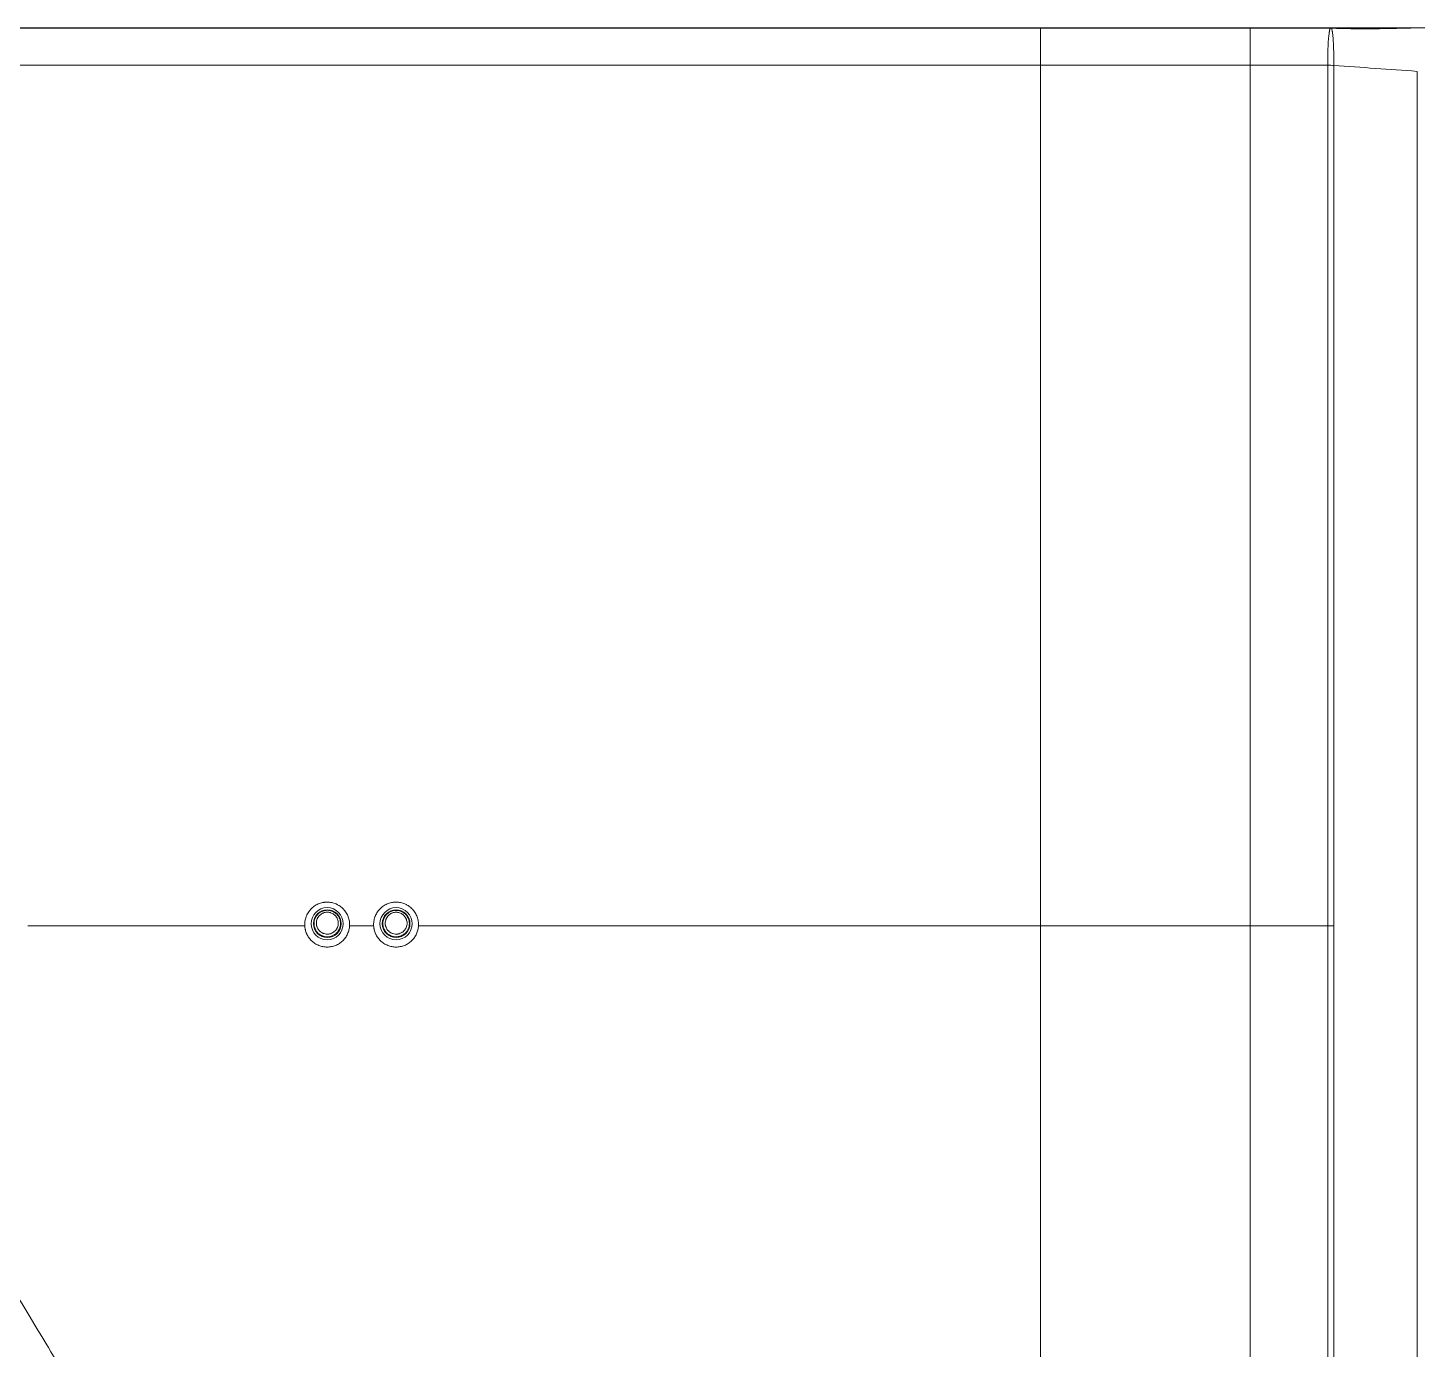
# Model space of a CAD drawing. Header units: millimetres. Extents: x 70151 to 230897, y 35202 to 113211.
# Drawn here: x 178038.4 to 178098.7, y 69198.4 to 69255.7 of the extents above; entities that cross this region are included whole.
import ezdxf

# ---------------------------------------------------------------- set-up
doc = ezdxf.new("R2010")
doc.units = ezdxf.units.MM
doc.header["$LTSCALE"] = 50
doc.layers.add('2-con', color=2, linetype='Continuous')
doc.layers.add('mark-B', color=2, linetype='Continuous', lineweight=20)

# ---------------------------------------------------------------- blocks, each defined once
blk = doc.blocks.new('무풍1WAY 대형')
at = {"layer": 'mark-B'}
for p, q in [((559.974, -496.275), (563.471, -496.275)), ((563.471, -496.291), (559.974, -496.291)), ((563.471, -496.246), (563.471, -496.275)), ((563.471, -496.291), (572.565, -496.291))]:
    blk.add_line(p, q, dxfattribs=at)
for centre, radius in [((600.51, -457.448), 0.697), ((600.506, -457.45), 0.601), ((603.497, -457.448), 0.697), ((603.491, -457.452), 0.602)]:
    blk.add_circle(centre, radius, dxfattribs=at)
for points, knots in [([(572.565, -367.139), (574.049, -369.62), (577.024, -374.59), (581.484, -382.057), (585.953, -389.549), (590.429, -397.064), (594.256, -403.499), (597.2, -408.454), (598.983, -411.453), (600.87, -414.616), (602.41, -417.171), (603.866, -419.595), (604.839, -421.214), (605.834, -422.869), (606.85, -424.56), (607.655, -425.899), (608.44, -427.204), (609.459, -428.899), (610.544, -430.703), (611.565, -432.399), (612.402, -433.789), (613.131, -435.001), (614.275, -436.901), (616.913, -441.28), (621.157, -448.32), (624.792, -454.346), (626.609, -457.36)], [0, 0, 0, 0, 0.082173, 0.164629, 0.247365, 0.330382, 0.413678, 0.460685, 0.494678, 0.513157, 0.565744, 0.579792, 0.593839, 0.619662, 0.634913, 0.650164, 0.664277, 0.678389, 0.706654, 0.724414, 0.734957, 0.753014, 0.764846, 0.798371, 0.899185, 1, 1, 1, 1]), ([(572.565, -367.42), (572.565, -374.957), (572.565, -390.011), (572.565, -405.022), (572.565, -420.012), (572.565, -427.497), (572.565, -442.444), (572.565, -449.907), (572.565, -457.36)], [0, 0, 0, 0, 0.25, 0.5, 0.5, 0.75, 0.75, 1, 1, 1, 1]), ([(563.471, -457.36), (563.471, -444.49), (563.471, -431.587), (563.471, -405.714), (563.471, -392.745), (563.471, -379.742)], [0, 0, 0, 0, 0.5, 0.5, 1, 1, 1, 1]), ([(559.85, -457.355), (559.848, -456.815), (559.847, -456.275), (559.846, -455.195), (559.846, -453.575), (559.846, -451.954), (559.848, -448.711), (559.849, -446.548), (559.849, -442.22), (559.849, -440.055), (559.849, -435.723), (559.848, -433.556), (559.848, -429.22), (559.847, -427.051), (559.847, -422.711), (559.847, -420.54), (559.847, -416.196), (559.847, -414.023), (559.848, -410.763), (559.848, -409.676), (559.848, -408.045), (559.848, -407.501), (559.848, -406.685), (559.848, -406.413), (559.848, -405.869), (559.848, -405.597), (559.848, -405.326)], [0, 0, 0, 0, 0.03125, 0.03125, 0.0625, 0.125, 0.125, 0.25, 0.25, 0.375, 0.375, 0.5, 0.5, 0.625, 0.625, 0.75, 0.75, 0.875, 0.875, 0.9375, 0.9375, 0.96875, 0.96875, 0.984375, 0.984375, 1, 1, 1, 1]), ([(560.105, -405.33), (560.105, -405.602), (560.105, -405.874), (560.105, -406.418), (560.105, -406.69), (560.105, -407.505), (560.105, -408.049), (560.105, -409.68), (560.104, -410.767), (560.104, -414.028), (560.104, -416.201), (560.104, -420.544), (560.104, -422.715), (560.104, -427.055), (560.105, -429.224), (560.105, -433.56), (560.106, -435.727), (560.106, -440.06), (560.106, -442.225), (560.106, -446.553), (560.105, -448.716), (560.103, -451.959), (560.102, -453.58), (560.103, -455.2), (560.104, -456.28), (560.105, -456.82), (560.107, -457.36)], [0, 0, 0, 0, 0.015625, 0.015625, 0.03125, 0.03125, 0.0625, 0.0625, 0.125, 0.125, 0.25, 0.25, 0.375, 0.375, 0.5, 0.5, 0.625, 0.625, 0.75, 0.75, 0.875, 0.875, 0.9375, 0.96875, 0.96875, 1, 1, 1, 1]), ([(556.232, -406.867), (556.232, -407.096), (556.232, -407.325), (556.232, -407.788), (556.233, -408.018), (556.232, -408.709), (556.232, -409.169), (556.232, -410.55), (556.232, -411.471), (556.232, -414.232), (556.232, -416.072), (556.232, -421.589), (556.232, -425.265), (556.232, -432.611), (556.232, -436.281), (556.232, -441.783), (556.232, -443.616), (556.232, -447.28), (556.232, -449.111), (556.232, -452.771), (556.232, -454.601), (556.232, -457.345), (556.232, -458.26), (556.232, -460.089), (556.232, -461.003), (556.232, -463.743), (556.232, -465.566), (556.232, -469.204), (556.232, -471.02), (556.232, -476.457), (556.232, -480.068), (556.232, -484.115), (556.232, -484.565), (556.232, -485.463), (556.232, -486.81), (556.232, -488.154), (556.232, -490.838), (556.232, -492.623), (556.232, -494.403)], [0, 0, 0, 0, 0.007813, 0.007813, 0.015625, 0.015625, 0.03125, 0.03125, 0.0625, 0.0625, 0.125, 0.125, 0.25, 0.25, 0.375, 0.375, 0.4375, 0.4375, 0.5, 0.5, 0.5625, 0.5625, 0.59375, 0.59375, 0.625, 0.625, 0.6875, 0.6875, 0.75, 0.75, 0.875, 0.875, 0.890625, 0.890625, 0.90625, 0.9375, 0.9375, 1, 1, 1, 1]), ([(601.481, -457.36), (601.48, -457.33), (601.477, -457.299), (601.47, -457.253), (601.467, -457.238), (601.461, -457.208), (601.458, -457.193), (601.44, -457.119), (601.42, -457.061), (601.388, -456.992), (601.382, -456.978), (601.367, -456.951), (601.36, -456.937), (601.337, -456.897), (601.32, -456.871), (601.267, -456.796), (601.227, -456.75), (601.171, -456.696), (601.16, -456.686), (601.136, -456.665), (601.101, -456.636), (601.063, -456.609), (600.986, -456.559), (600.931, -456.53), (600.815, -456.484), (600.755, -456.466), (600.664, -456.448), (600.634, -456.444), (600.572, -456.438), (600.54, -456.436), (600.447, -456.436), (600.385, -456.442), (600.294, -456.46), (600.264, -456.467), (600.204, -456.485), (600.175, -456.495), (600.089, -456.53), (600.034, -456.558), (599.956, -456.609), (599.93, -456.627), (599.882, -456.666), (599.835, -456.706), (599.793, -456.75), (599.753, -456.797), (599.734, -456.821), (599.68, -456.897), (599.65, -456.95), (599.612, -457.033), (599.6, -457.062), (599.58, -457.12), (599.572, -457.15), (599.55, -457.239), (599.541, -457.299), (599.538, -457.36)], [0, 0, 0, 0, 0.03125, 0.03125, 0.046875, 0.046875, 0.0625, 0.0625, 0.125, 0.125, 0.140625, 0.140625, 0.15625, 0.15625, 0.1875, 0.1875, 0.25, 0.25, 0.265625, 0.265625, 0.28125, 0.3125, 0.3125, 0.375, 0.375, 0.4375, 0.4375, 0.46875, 0.46875, 0.5, 0.5, 0.5625, 0.5625, 0.59375, 0.59375, 0.625, 0.625, 0.6875, 0.6875, 0.71875, 0.71875, 0.75, 0.78125, 0.78125, 0.8125, 0.8125, 0.875, 0.875, 0.90625, 0.90625, 0.9375, 0.9375, 1, 1, 1, 1]), ([(604.469, -457.36), (604.467, -457.33), (604.464, -457.299), (604.457, -457.253), (604.455, -457.238), (604.449, -457.208), (604.446, -457.193), (604.428, -457.119), (604.408, -457.061), (604.376, -456.992), (604.369, -456.978), (604.355, -456.951), (604.348, -456.937), (604.324, -456.897), (604.308, -456.871), (604.255, -456.796), (604.215, -456.75), (604.159, -456.696), (604.147, -456.686), (604.124, -456.665), (604.088, -456.636), (604.051, -456.609), (603.973, -456.559), (603.918, -456.53), (603.802, -456.484), (603.743, -456.466), (603.652, -456.448), (603.621, -456.444), (603.559, -456.438), (603.528, -456.436), (603.435, -456.436), (603.373, -456.442), (603.282, -456.46), (603.252, -456.467), (603.192, -456.485), (603.162, -456.495), (603.076, -456.53), (603.021, -456.558), (602.943, -456.609), (602.918, -456.627), (602.869, -456.666), (602.823, -456.706), (602.781, -456.75), (602.741, -456.797), (602.722, -456.821), (602.668, -456.897), (602.637, -456.95), (602.599, -457.033), (602.588, -457.062), (602.568, -457.12), (602.559, -457.15), (602.537, -457.239), (602.528, -457.299), (602.525, -457.36)], [0, 0, 0, 0, 0.03125, 0.03125, 0.046875, 0.046875, 0.0625, 0.0625, 0.125, 0.125, 0.140625, 0.140625, 0.15625, 0.15625, 0.1875, 0.1875, 0.25, 0.25, 0.265625, 0.265625, 0.28125, 0.3125, 0.3125, 0.375, 0.375, 0.4375, 0.4375, 0.46875, 0.46875, 0.5, 0.5, 0.5625, 0.5625, 0.59375, 0.59375, 0.625, 0.625, 0.6875, 0.6875, 0.71875, 0.71875, 0.75, 0.78125, 0.78125, 0.8125, 0.8125, 0.875, 0.875, 0.90625, 0.90625, 0.9375, 0.9375, 1, 1, 1, 1]), ([(600.06, -457.812), (600.036, -457.783), (600.015, -457.751), (599.989, -457.702), (599.981, -457.685), (599.967, -457.65), (599.961, -457.632), (599.945, -457.578), (599.938, -457.542), (599.933, -457.486), (599.932, -457.467), (599.933, -457.43), (599.934, -457.411), (599.939, -457.356), (599.947, -457.319), (599.969, -457.247), (599.983, -457.213), (600.01, -457.164), (600.019, -457.148), (600.04, -457.116), (600.052, -457.101), (600.088, -457.058), (600.114, -457.031), (600.158, -456.996), (600.173, -456.985), (600.204, -456.964), (600.221, -456.954), (600.27, -456.927), (600.305, -456.913), (600.359, -456.897), (600.378, -456.892), (600.415, -456.885), (600.452, -456.88), (600.49, -456.878), (600.518, -456.878), (600.528, -456.878), (600.547, -456.88), (600.556, -456.88), (600.603, -456.885), (600.64, -456.893), (600.694, -456.909), (600.712, -456.916), (600.738, -456.927), (600.747, -456.931), (600.764, -456.939), (600.772, -456.943), (600.813, -456.966), (600.844, -456.987), (600.888, -457.023), (600.902, -457.036), (600.928, -457.063), (600.941, -457.077), (600.964, -457.106), (600.976, -457.122), (600.996, -457.153), (601.006, -457.169), (601.032, -457.219), (601.046, -457.253), (601.062, -457.307), (601.066, -457.326), (601.073, -457.362), (601.078, -457.399), (601.08, -457.436), (601.08, -457.474), (601.079, -457.493), (601.073, -457.548), (601.065, -457.585), (601.049, -457.638), (601.043, -457.656), (601.028, -457.691), (601.02, -457.708), (600.993, -457.757), (600.973, -457.788), (600.937, -457.831), (600.924, -457.845), (600.897, -457.872), (600.883, -457.885), (600.84, -457.92), (600.809, -457.941), (600.758, -457.968), (600.741, -457.976), (600.706, -457.99), (600.671, -458.002), (600.635, -458.011), (600.597, -458.019), (600.578, -458.021), (600.522, -458.027), (600.484, -458.026), (600.437, -458.022), (600.428, -458.02), (600.409, -458.017), (600.4, -458.016), (600.372, -458.01), (600.354, -458.005), (600.3, -457.989), (600.265, -457.974), (600.224, -457.951), (600.215, -457.947), (600.199, -457.937), (600.176, -457.921), (600.138, -457.893), (600.111, -457.868), (600.084, -457.841), (600.072, -457.827), (600.06, -457.812)], [0, 0, 0, 0, 0.03125, 0.03125, 0.046875, 0.046875, 0.0625, 0.0625, 0.09375, 0.09375, 0.109375, 0.109375, 0.125, 0.125, 0.15625, 0.15625, 0.1875, 0.1875, 0.203125, 0.203125, 0.21875, 0.21875, 0.25, 0.25, 0.265625, 0.265625, 0.28125, 0.28125, 0.3125, 0.3125, 0.328125, 0.328125, 0.34375, 0.359375, 0.359375, 0.367188, 0.367188, 0.375, 0.375, 0.40625, 0.40625, 0.421875, 0.421875, 0.429688, 0.429688, 0.4375, 0.4375, 0.46875, 0.46875, 0.484375, 0.484375, 0.5, 0.5, 0.515625, 0.515625, 0.53125, 0.53125, 0.5625, 0.5625, 0.578125, 0.578125, 0.59375, 0.609375, 0.609375, 0.625, 0.625, 0.65625, 0.65625, 0.671875, 0.671875, 0.6875, 0.6875, 0.71875, 0.71875, 0.734375, 0.734375, 0.75, 0.75, 0.78125, 0.78125, 0.796875, 0.796875, 0.8125, 0.828125, 0.828125, 0.84375, 0.84375, 0.875, 0.875, 0.882813, 0.882813, 0.890625, 0.890625, 0.90625, 0.90625, 0.9375, 0.9375, 0.945313, 0.945313, 0.953125, 0.96875, 0.984375, 0.984375, 1, 1, 1, 1]), ([(600.137, -457.768), (600.147, -457.78), (600.157, -457.791), (600.179, -457.814), (600.202, -457.835), (600.227, -457.853), (600.252, -457.871), (600.266, -457.879), (600.307, -457.901), (600.336, -457.913), (600.38, -457.927), (600.395, -457.931), (600.426, -457.938), (600.442, -457.94), (600.488, -457.945), (600.52, -457.945), (600.566, -457.94), (600.582, -457.938), (600.613, -457.932), (600.643, -457.925), (600.672, -457.914), (600.701, -457.902), (600.715, -457.896), (600.757, -457.873), (600.783, -457.856), (600.819, -457.827), (600.83, -457.816), (600.852, -457.794), (600.863, -457.783), (600.892, -457.747), (600.909, -457.721), (600.931, -457.68), (600.938, -457.666), (600.95, -457.638), (600.955, -457.623), (600.969, -457.579), (600.975, -457.549), (600.979, -457.503), (600.98, -457.487), (600.98, -457.457), (600.979, -457.426), (600.975, -457.396), (600.969, -457.365), (600.965, -457.35), (600.952, -457.306), (600.94, -457.277), (600.919, -457.236), (600.911, -457.223), (600.894, -457.197), (600.885, -457.184), (600.866, -457.16), (600.855, -457.148), (600.833, -457.126), (600.822, -457.115), (600.786, -457.086), (600.76, -457.068), (600.719, -457.046), (600.705, -457.039), (600.676, -457.027), (600.661, -457.021), (600.617, -457.008), (600.586, -457.001), (600.539, -456.996), (600.524, -456.996), (600.492, -456.995), (600.461, -456.997), (600.43, -457.001), (600.4, -457.007), (600.384, -457.011), (600.339, -457.025), (600.31, -457.037), (600.269, -457.059), (600.256, -457.067), (600.23, -457.084), (600.217, -457.093), (600.181, -457.123), (600.159, -457.145), (600.13, -457.181), (600.121, -457.193), (600.103, -457.219), (600.095, -457.232), (600.074, -457.273), (600.062, -457.301), (600.044, -457.361), (600.038, -457.391), (600.033, -457.437), (600.032, -457.452), (600.032, -457.483), (600.033, -457.498), (600.037, -457.544), (600.043, -457.575), (600.056, -457.619), (600.061, -457.633), (600.072, -457.662), (600.079, -457.676), (600.1, -457.717), (600.117, -457.743), (600.137, -457.768)], [0, 0, 0, 0, 0.015625, 0.015625, 0.03125, 0.046875, 0.046875, 0.0625, 0.0625, 0.09375, 0.09375, 0.109375, 0.109375, 0.125, 0.125, 0.15625, 0.15625, 0.171875, 0.171875, 0.1875, 0.203125, 0.203125, 0.21875, 0.21875, 0.25, 0.25, 0.265625, 0.265625, 0.28125, 0.28125, 0.3125, 0.3125, 0.328125, 0.328125, 0.34375, 0.34375, 0.375, 0.375, 0.390625, 0.390625, 0.40625, 0.421875, 0.421875, 0.4375, 0.4375, 0.46875, 0.46875, 0.484375, 0.484375, 0.5, 0.5, 0.515625, 0.515625, 0.53125, 0.53125, 0.5625, 0.5625, 0.578125, 0.578125, 0.59375, 0.59375, 0.625, 0.625, 0.640625, 0.640625, 0.65625, 0.671875, 0.671875, 0.6875, 0.6875, 0.71875, 0.71875, 0.734375, 0.734375, 0.75, 0.75, 0.78125, 0.78125, 0.796875, 0.796875, 0.8125, 0.8125, 0.84375, 0.84375, 0.875, 0.875, 0.890625, 0.890625, 0.90625, 0.90625, 0.9375, 0.9375, 0.953125, 0.953125, 0.96875, 0.96875, 1, 1, 1, 1]), ([(603.043, -457.815), (603.019, -457.785), (602.999, -457.754), (602.973, -457.704), (602.965, -457.687), (602.951, -457.652), (602.944, -457.634), (602.929, -457.58), (602.922, -457.544), (602.916, -457.488), (602.916, -457.469), (602.916, -457.431), (602.917, -457.413), (602.923, -457.357), (602.93, -457.32), (602.952, -457.248), (602.967, -457.214), (602.993, -457.164), (603.003, -457.148), (603.024, -457.117), (603.036, -457.102), (603.071, -457.058), (603.098, -457.032), (603.142, -456.996), (603.157, -456.985), (603.189, -456.964), (603.205, -456.955), (603.255, -456.928), (603.29, -456.914), (603.344, -456.898), (603.363, -456.893), (603.4, -456.886), (603.437, -456.88), (603.475, -456.879), (603.503, -456.879), (603.513, -456.879), (603.532, -456.88), (603.541, -456.881), (603.588, -456.886), (603.625, -456.894), (603.679, -456.91), (603.697, -456.917), (603.723, -456.928), (603.732, -456.932), (603.749, -456.94), (603.757, -456.944), (603.799, -456.967), (603.83, -456.988), (603.873, -457.024), (603.887, -457.037), (603.914, -457.064), (603.926, -457.078), (603.95, -457.108), (603.961, -457.123), (603.982, -457.155), (603.991, -457.171), (604.017, -457.22), (604.031, -457.255), (604.047, -457.309), (604.052, -457.328), (604.059, -457.364), (604.064, -457.401), (604.066, -457.439), (604.065, -457.476), (604.064, -457.495), (604.058, -457.551), (604.051, -457.587), (604.034, -457.641), (604.028, -457.659), (604.014, -457.693), (604.005, -457.71), (603.979, -457.76), (603.958, -457.791), (603.922, -457.834), (603.909, -457.848), (603.882, -457.875), (603.868, -457.888), (603.825, -457.923), (603.793, -457.944), (603.743, -457.971), (603.726, -457.979), (603.691, -457.993), (603.656, -458.005), (603.619, -458.014), (603.582, -458.022), (603.563, -458.024), (603.506, -458.03), (603.468, -458.029), (603.421, -458.025), (603.412, -458.023), (603.393, -458.02), (603.384, -458.019), (603.356, -458.013), (603.338, -458.008), (603.284, -457.991), (603.249, -457.977), (603.207, -457.954), (603.199, -457.949), (603.183, -457.939), (603.159, -457.924), (603.122, -457.896), (603.094, -457.87), (603.068, -457.843), (603.055, -457.829), (603.043, -457.815)], [0, 0, 0, 0, 0.03125, 0.03125, 0.046875, 0.046875, 0.0625, 0.0625, 0.09375, 0.09375, 0.109375, 0.109375, 0.125, 0.125, 0.15625, 0.15625, 0.1875, 0.1875, 0.203125, 0.203125, 0.21875, 0.21875, 0.25, 0.25, 0.265625, 0.265625, 0.28125, 0.28125, 0.3125, 0.3125, 0.328125, 0.328125, 0.34375, 0.359375, 0.359375, 0.367187, 0.367187, 0.375, 0.375, 0.40625, 0.40625, 0.421875, 0.421875, 0.429687, 0.429687, 0.4375, 0.4375, 0.46875, 0.46875, 0.484375, 0.484375, 0.5, 0.5, 0.515625, 0.515625, 0.53125, 0.53125, 0.5625, 0.5625, 0.578125, 0.578125, 0.59375, 0.609375, 0.609375, 0.625, 0.625, 0.65625, 0.65625, 0.671875, 0.671875, 0.6875, 0.6875, 0.71875, 0.71875, 0.734375, 0.734375, 0.75, 0.75, 0.78125, 0.78125, 0.796875, 0.796875, 0.8125, 0.828125, 0.828125, 0.84375, 0.84375, 0.875, 0.875, 0.882812, 0.882812, 0.890625, 0.890625, 0.90625, 0.90625, 0.9375, 0.9375, 0.945312, 0.945312, 0.953125, 0.96875, 0.984375, 0.984375, 1, 1, 1, 1]), ([(603.12, -457.77), (603.13, -457.782), (603.141, -457.794), (603.163, -457.816), (603.185, -457.837), (603.21, -457.856), (603.236, -457.873), (603.249, -457.882), (603.291, -457.904), (603.319, -457.916), (603.364, -457.93), (603.379, -457.934), (603.41, -457.941), (603.426, -457.943), (603.473, -457.948), (603.504, -457.948), (603.551, -457.944), (603.567, -457.941), (603.597, -457.935), (603.628, -457.928), (603.657, -457.917), (603.686, -457.905), (603.7, -457.899), (603.742, -457.876), (603.768, -457.859), (603.804, -457.83), (603.815, -457.819), (603.837, -457.797), (603.848, -457.786), (603.878, -457.75), (603.895, -457.724), (603.917, -457.683), (603.923, -457.669), (603.935, -457.64), (603.941, -457.626), (603.954, -457.581), (603.96, -457.551), (603.965, -457.505), (603.966, -457.49), (603.966, -457.459), (603.965, -457.428), (603.96, -457.398), (603.955, -457.367), (603.951, -457.352), (603.938, -457.307), (603.926, -457.279), (603.905, -457.238), (603.897, -457.224), (603.88, -457.198), (603.871, -457.186), (603.851, -457.161), (603.841, -457.15), (603.819, -457.127), (603.807, -457.117), (603.771, -457.087), (603.746, -457.069), (603.705, -457.047), (603.69, -457.04), (603.661, -457.028), (603.647, -457.022), (603.602, -457.008), (603.571, -457.002), (603.524, -456.997), (603.508, -456.996), (603.477, -456.996), (603.446, -456.998), (603.415, -457.002), (603.384, -457.008), (603.369, -457.012), (603.324, -457.025), (603.295, -457.037), (603.254, -457.059), (603.24, -457.067), (603.214, -457.085), (603.201, -457.094), (603.165, -457.124), (603.143, -457.145), (603.114, -457.181), (603.104, -457.194), (603.087, -457.22), (603.079, -457.233), (603.057, -457.274), (603.045, -457.302), (603.027, -457.362), (603.021, -457.392), (603.016, -457.438), (603.015, -457.453), (603.015, -457.484), (603.016, -457.5), (603.02, -457.546), (603.026, -457.576), (603.039, -457.621), (603.044, -457.635), (603.056, -457.664), (603.062, -457.678), (603.084, -457.719), (603.101, -457.745), (603.12, -457.77)], [0, 0, 0, 0, 0.015625, 0.015625, 0.03125, 0.046875, 0.046875, 0.0625, 0.0625, 0.09375, 0.09375, 0.109375, 0.109375, 0.125, 0.125, 0.15625, 0.15625, 0.171875, 0.171875, 0.1875, 0.203125, 0.203125, 0.21875, 0.21875, 0.25, 0.25, 0.265625, 0.265625, 0.28125, 0.28125, 0.3125, 0.3125, 0.328125, 0.328125, 0.34375, 0.34375, 0.375, 0.375, 0.390625, 0.390625, 0.40625, 0.421875, 0.421875, 0.4375, 0.4375, 0.46875, 0.46875, 0.484375, 0.484375, 0.5, 0.5, 0.515625, 0.515625, 0.53125, 0.53125, 0.5625, 0.5625, 0.578125, 0.578125, 0.59375, 0.59375, 0.625, 0.625, 0.640625, 0.640625, 0.65625, 0.671875, 0.671875, 0.6875, 0.6875, 0.71875, 0.71875, 0.734375, 0.734375, 0.75, 0.75, 0.78125, 0.78125, 0.796875, 0.796875, 0.8125, 0.8125, 0.84375, 0.84375, 0.875, 0.875, 0.890625, 0.890625, 0.90625, 0.90625, 0.9375, 0.9375, 0.953125, 0.953125, 0.96875, 0.96875, 1, 1, 1, 1]), ([(559.848, -494.658), (559.848, -493.893), (559.848, -493.127), (559.848, -491.595), (559.848, -490.827), (559.848, -488.523), (559.848, -486.983), (559.848, -482.355), (559.848, -479.258), (559.848, -475.369), (559.848, -474.591), (559.848, -473.032), (559.848, -472.252), (559.848, -469.911), (559.848, -468.348), (559.846, -465.215), (559.845, -463.647), (559.847, -461.683), (559.848, -461.29), (559.85, -460.504), (559.851, -460.111), (559.852, -459.324), (559.853, -458.93), (559.853, -458.143), (559.852, -457.749), (559.85, -457.355)], [0, 0, 0, 0, 0.0625, 0.0625, 0.125, 0.125, 0.25, 0.25, 0.5, 0.5, 0.5625, 0.5625, 0.625, 0.625, 0.75, 0.75, 0.875, 0.875, 0.90625, 0.90625, 0.9375, 0.9375, 0.96875, 0.96875, 1, 1, 1, 1]), ([(560.107, -457.36), (560.108, -457.458), (560.108, -457.557), (560.109, -457.754), (560.109, -458.049), (560.11, -458.345), (560.11, -458.935), (560.109, -459.329), (560.108, -460.116), (560.107, -460.509), (560.105, -461.295), (560.104, -461.688), (560.102, -463.653), (560.103, -465.221), (560.105, -468.354), (560.105, -469.917), (560.105, -472.259), (560.105, -473.039), (560.105, -474.597), (560.105, -475.376), (560.105, -479.265), (560.104, -482.363), (560.104, -486.991), (560.104, -488.531), (560.104, -490.836), (560.104, -491.603), (560.104, -493.136), (560.104, -493.902), (560.104, -494.667)], [0, 0, 0, 0, 0.007813, 0.007813, 0.015625, 0.03125, 0.03125, 0.0625, 0.0625, 0.09375, 0.09375, 0.125, 0.125, 0.25, 0.25, 0.375, 0.375, 0.4375, 0.4375, 0.5, 0.5, 0.75, 0.75, 0.875, 0.875, 0.9375, 0.9375, 1, 1, 1, 1]), ([(563.471, -494.667), (563.471, -494.572), (563.471, -494.384), (563.471, -494.101), (563.471, -493.819), (563.471, -493.536), (563.471, -493.253), (563.471, -492.971), (563.471, -492.688), (563.471, -492.405), (563.471, -492.123), (563.471, -491.84), (563.471, -491.557), (563.471, -491.274), (563.471, -490.992), (563.471, -490.709), (563.471, -490.426), (563.471, -490.143), (563.471, -489.861), (563.471, -489.578), (563.471, -489.295), (563.471, -489.012), (563.471, -488.73), (563.471, -488.447), (563.471, -488.164), (563.471, -487.881), (563.471, -487.598), (563.471, -487.316), (563.471, -487.033), (563.471, -486.75), (563.471, -486.467), (563.471, -486.184), (563.471, -485.901), (563.471, -485.619), (563.471, -485.336), (563.471, -485.053), (563.471, -484.77), (563.471, -484.487), (563.471, -484.204), (563.471, -483.922), (563.471, -483.639), (563.471, -483.356), (563.471, -483.073), (563.471, -482.79), (563.471, -482.507), (563.471, -482.225), (563.471, -481.942), (563.471, -481.659), (563.471, -481.376), (563.471, -481.093), (563.471, -480.81), (563.471, -480.527), (563.471, -480.245), (563.471, -479.962), (563.471, -479.679), (563.471, -479.396), (563.471, -479.113), (563.471, -478.83), (563.471, -478.548), (563.471, -478.265), (563.471, -477.982), (563.471, -477.699), (563.471, -477.416), (563.471, -477.134), (563.471, -476.851), (563.471, -476.568), (563.471, -476.285), (563.471, -476.002), (563.471, -475.72), (563.471, -475.437), (563.471, -475.154), (563.471, -474.871), (563.471, -474.588), (563.471, -474.306), (563.471, -474.023), (563.471, -473.74), (563.471, -473.457), (563.471, -473.175), (563.471, -472.892), (563.471, -472.609), (563.471, -472.327), (563.471, -472.044), (563.471, -471.761), (563.471, -471.478), (563.471, -471.196), (563.471, -470.913), (563.471, -470.63), (563.471, -470.348), (563.471, -470.065), (563.471, -469.783), (563.471, -469.5), (563.471, -469.217), (563.471, -468.935), (563.471, -468.652), (563.471, -468.37), (563.471, -468.087), (563.471, -467.804), (563.471, -467.522), (563.471, -467.239), (563.471, -466.957), (563.471, -466.674), (563.471, -466.392), (563.471, -466.109), (563.471, -465.827), (563.471, -465.544), (563.471, -465.262), (563.471, -464.98), (563.471, -464.697), (563.471, -464.415), (563.471, -464.132), (563.471, -463.85), (563.471, -463.568), (563.471, -463.285), (563.471, -463.003), (563.471, -462.721), (563.471, -462.438), (563.471, -462.156), (563.471, -461.874), (563.471, -461.592), (563.471, -461.309), (563.471, -461.027), (563.471, -460.745), (563.471, -460.463), (563.471, -460.181), (563.471, -459.898), (563.471, -459.616), (563.471, -459.334), (563.471, -459.052), (563.471, -458.77), (563.471, -458.488), (563.471, -458.206), (563.471, -457.924), (563.471, -457.642), (563.471, -457.454), (563.471, -457.36)], [0, 0, 0, 0, 0.0077, 0.015398, 0.023094, 0.030788, 0.03848, 0.046171, 0.053859, 0.061545, 0.06923, 0.076912, 0.084593, 0.092271, 0.099948, 0.107622, 0.115295, 0.122966, 0.130635, 0.138301, 0.145966, 0.153629, 0.16129, 0.16895, 0.176607, 0.184262, 0.191915, 0.199567, 0.207216, 0.214864, 0.22251, 0.230153, 0.237795, 0.245435, 0.253073, 0.260709, 0.268343, 0.275976, 0.283606, 0.291234, 0.298861, 0.306486, 0.314108, 0.321729, 0.329348, 0.336965, 0.34458, 0.352193, 0.359805, 0.367414, 0.375022, 0.382627, 0.390231, 0.397833, 0.405433, 0.413031, 0.420627, 0.428221, 0.435814, 0.443404, 0.450993, 0.45858, 0.466165, 0.473748, 0.481329, 0.488908, 0.496486, 0.504061, 0.511635, 0.519207, 0.526777, 0.534345, 0.541911, 0.549476, 0.557038, 0.564599, 0.572158, 0.579715, 0.58727, 0.594823, 0.602375, 0.609924, 0.617472, 0.625018, 0.632562, 0.640104, 0.647645, 0.655183, 0.66272, 0.670255, 0.677788, 0.685319, 0.692849, 0.700376, 0.707902, 0.715426, 0.722948, 0.730468, 0.737987, 0.745503, 0.753018, 0.760531, 0.768042, 0.775552, 0.783059, 0.790565, 0.798069, 0.805571, 0.813072, 0.82057, 0.828067, 0.835562, 0.843055, 0.850547, 0.858036, 0.865524, 0.87301, 0.880494, 0.887977, 0.895457, 0.902936, 0.910413, 0.917889, 0.925362, 0.932834, 0.940304, 0.947772, 0.955239, 0.962703, 0.970166, 0.977627, 0.985087, 0.992544, 1, 1, 1, 1]), ([(572.565, -457.36), (572.565, -460.512), (572.565, -463.655), (572.565, -468.354), (572.565, -469.918), (572.565, -473.041), (572.565, -474.599), (572.565, -477.709), (572.565, -479.262), (572.565, -481.586), (572.565, -482.36), (572.565, -483.906), (572.565, -487.768), (572.565, -491.608), (572.565, -494.667)], [0, 0, 0, 0, 0.25, 0.25, 0.375, 0.375, 0.5, 0.5, 0.625, 0.625, 0.6875, 0.6875, 0.75, 1, 1, 1, 1]), ([(599.538, -457.36), (599.536, -457.392), (599.536, -457.425), (599.539, -457.491), (599.543, -457.523), (599.557, -457.62), (599.573, -457.683), (599.607, -457.775), (599.62, -457.806), (599.649, -457.865), (599.68, -457.922), (599.717, -457.976), (599.747, -458.015), (599.757, -458.028), (599.779, -458.053), (599.79, -458.065), (599.846, -458.126), (599.896, -458.169), (599.977, -458.225), (600.005, -458.243), (600.048, -458.267), (600.063, -458.275), (600.093, -458.29), (600.108, -458.297), (600.183, -458.33), (600.246, -458.35), (600.344, -458.37), (600.377, -458.375), (600.443, -458.382), (600.509, -458.385), (600.575, -458.382), (600.625, -458.377), (600.641, -458.375), (600.674, -458.37), (600.691, -458.367), (600.772, -458.35), (600.835, -458.33), (600.926, -458.29), (600.956, -458.276), (601.014, -458.243), (601.042, -458.225), (601.123, -458.169), (601.172, -458.126), (601.229, -458.066), (601.24, -458.053), (601.261, -458.028), (601.292, -457.99), (601.339, -457.922), (601.37, -457.865), (601.392, -457.821), (601.399, -457.806), (601.411, -457.776), (601.418, -457.76), (601.446, -457.683), (601.462, -457.62), (601.476, -457.524), (601.48, -457.491), (601.483, -457.425), (601.483, -457.392), (601.481, -457.36)], [0, 0, 0, 0, 0.03125, 0.03125, 0.0625, 0.0625, 0.125, 0.125, 0.15625, 0.15625, 0.1875, 0.21875, 0.21875, 0.234375, 0.234375, 0.25, 0.25, 0.3125, 0.3125, 0.34375, 0.34375, 0.359375, 0.359375, 0.375, 0.375, 0.4375, 0.4375, 0.46875, 0.46875, 0.5, 0.53125, 0.53125, 0.546875, 0.546875, 0.5625, 0.5625, 0.625, 0.625, 0.65625, 0.65625, 0.6875, 0.6875, 0.75, 0.75, 0.765625, 0.765625, 0.78125, 0.8125, 0.84375, 0.84375, 0.859375, 0.859375, 0.875, 0.875, 0.9375, 0.9375, 0.96875, 0.96875, 1, 1, 1, 1]), ([(602.525, -457.36), (602.524, -457.392), (602.524, -457.425), (602.527, -457.491), (602.53, -457.523), (602.545, -457.62), (602.561, -457.683), (602.595, -457.775), (602.608, -457.806), (602.636, -457.865), (602.668, -457.922), (602.705, -457.976), (602.735, -458.015), (602.745, -458.028), (602.766, -458.053), (602.777, -458.065), (602.834, -458.126), (602.884, -458.169), (602.964, -458.225), (602.992, -458.243), (603.036, -458.267), (603.05, -458.275), (603.08, -458.29), (603.095, -458.297), (603.171, -458.33), (603.234, -458.35), (603.331, -458.37), (603.365, -458.375), (603.431, -458.382), (603.497, -458.385), (603.563, -458.382), (603.612, -458.377), (603.629, -458.375), (603.662, -458.37), (603.678, -458.367), (603.76, -458.35), (603.823, -458.33), (603.914, -458.29), (603.943, -458.276), (604.001, -458.243), (604.029, -458.225), (604.11, -458.169), (604.16, -458.126), (604.217, -458.066), (604.228, -458.053), (604.249, -458.028), (604.28, -457.99), (604.326, -457.922), (604.358, -457.865), (604.379, -457.821), (604.386, -457.806), (604.399, -457.776), (604.405, -457.76), (604.433, -457.683), (604.449, -457.62), (604.464, -457.524), (604.467, -457.491), (604.47, -457.425), (604.47, -457.392), (604.469, -457.36)], [0, 0, 0, 0, 0.03125, 0.03125, 0.0625, 0.0625, 0.125, 0.125, 0.15625, 0.15625, 0.1875, 0.21875, 0.21875, 0.234375, 0.234375, 0.25, 0.25, 0.3125, 0.3125, 0.34375, 0.34375, 0.359375, 0.359375, 0.375, 0.375, 0.4375, 0.4375, 0.46875, 0.46875, 0.5, 0.53125, 0.53125, 0.546875, 0.546875, 0.5625, 0.5625, 0.625, 0.625, 0.65625, 0.65625, 0.6875, 0.6875, 0.75, 0.75, 0.765625, 0.765625, 0.78125, 0.8125, 0.84375, 0.84375, 0.859375, 0.859375, 0.875, 0.875, 0.9375, 0.9375, 0.96875, 0.96875, 1, 1, 1, 1]), ([(559.95, -496.274), (559.954, -496.274), (559.956, -496.274), (559.957, -496.273), (559.955, -496.272), (559.951, -496.27), (559.946, -496.268), (559.944, -496.266), (559.938, -496.262), (559.935, -496.259), (559.933, -496.25), (559.932, -496.246), (559.932, -496.23), (559.93, -496.217), (559.924, -496.187), (559.919, -496.17), (559.913, -496.14), (559.911, -496.13), (559.907, -496.107), (559.905, -496.096), (559.899, -496.06), (559.896, -496.033), (559.89, -495.977), (559.887, -495.946), (559.881, -495.881), (559.879, -495.847), (559.875, -495.792), (559.874, -495.773), (559.871, -495.735), (559.87, -495.716), (559.866, -495.656), (559.865, -495.614), (559.862, -495.55), (559.862, -495.528), (559.86, -495.483), (559.859, -495.46), (559.857, -495.414), (559.856, -495.39), (559.855, -495.343), (559.854, -495.318), (559.852, -495.269), (559.852, -495.245), (559.851, -495.195), (559.851, -495.17), (559.849, -495.093), (559.849, -495.041), (559.847, -494.935), (559.847, -494.881), (559.847, -494.798), (559.847, -494.757), (559.847, -494.715), (559.847, -494.686), (559.847, -494.672), (559.847, -494.658)], [0, 0, 0, 0, 0.015625, 0.015625, 0.03125, 0.046875, 0.046875, 0.0625, 0.0625, 0.09375, 0.09375, 0.125, 0.125, 0.1875, 0.1875, 0.25, 0.25, 0.28125, 0.28125, 0.3125, 0.3125, 0.375, 0.375, 0.4375, 0.4375, 0.5, 0.5, 0.53125, 0.53125, 0.5625, 0.5625, 0.625, 0.625, 0.65625, 0.65625, 0.6875, 0.6875, 0.71875, 0.71875, 0.75, 0.75, 0.78125, 0.78125, 0.8125, 0.8125, 0.875, 0.875, 0.9375, 0.9375, 0.96875, 0.984375, 0.984375, 1, 1, 1, 1]), ([(560.104, -494.667), (560.104, -494.695), (560.105, -494.724), (560.105, -494.781), (560.105, -494.809), (560.105, -494.892), (560.105, -494.947), (560.105, -495.053), (560.104, -495.106), (560.104, -495.182), (560.103, -495.208), (560.103, -495.258), (560.102, -495.282), (560.101, -495.331), (560.101, -495.356), (560.099, -495.403), (560.099, -495.427), (560.097, -495.473), (560.096, -495.496), (560.095, -495.54), (560.094, -495.562), (560.092, -495.605), (560.091, -495.626), (560.088, -495.667), (560.087, -495.687), (560.082, -495.746), (560.079, -495.784), (560.074, -495.838), (560.073, -495.856), (560.069, -495.89), (560.068, -495.906), (560.063, -495.954), (560.059, -495.984), (560.051, -496.039), (560.047, -496.065), (560.042, -496.1), (560.04, -496.112), (560.037, -496.133), (560.035, -496.144), (560.031, -496.173), (560.029, -496.19), (560.022, -496.219), (560.018, -496.232), (560.011, -496.245), (560.01, -496.247), (560.006, -496.252), (560.005, -496.254), (560, -496.26), (559.998, -496.263), (559.999, -496.267), (560, -496.268), (560.001, -496.271), (560.002, -496.272), (560.003, -496.273), (560.003, -496.274), (560.001, -496.275), (560, -496.275), (559.997, -496.275)], [0, 0, 0, 0, 0.03125, 0.03125, 0.0625, 0.0625, 0.125, 0.125, 0.1875, 0.1875, 0.21875, 0.21875, 0.25, 0.25, 0.28125, 0.28125, 0.3125, 0.3125, 0.34375, 0.34375, 0.375, 0.375, 0.40625, 0.40625, 0.4375, 0.4375, 0.5, 0.5, 0.53125, 0.53125, 0.5625, 0.5625, 0.625, 0.625, 0.6875, 0.6875, 0.71875, 0.71875, 0.75, 0.75, 0.8125, 0.8125, 0.875, 0.875, 0.890625, 0.890625, 0.90625, 0.90625, 0.9375, 0.9375, 0.953125, 0.953125, 0.96875, 0.96875, 0.984375, 0.984375, 1, 1, 1, 1]), ([(563.471, -495.123), (563.471, -495.394), (563.471, -495.632), (563.471, -495.921), (563.471, -496.007), (563.471, -496.076)], [0, 0, 0, 0, 0.648118, 0.648118, 1, 1, 1, 1]), ([(572.565, -494.667), (573.476, -494.667), (575.299, -494.667), (577.587, -494.667), (580.29, -494.667), (584.27, -494.667), (589.989, -494.667), (596.143, -494.666), (602.272, -494.666), (611.483, -494.666), (627.345, -494.666), (641.043, -494.666), (649.454, -494.666)], [0, 0, 0, 0, 0.035559, 0.071119, 0.089269, 0.141031, 0.226404, 0.312431, 0.381113, 0.465546, 0.671842, 1, 1, 1, 1]), ([(572.565, -495.891), (572.565, -495.868), (572.565, -495.844), (572.565, -495.782), (572.565, -495.743), (572.565, -495.702)], [0, 0, 0, 0, 0.39994, 0.39994, 1, 1, 1, 1]), ([(556.007, -496.289), (556.009, -496.289), (556.025, -496.289), (556.073, -496.288), (556.149, -496.287), (556.297, -496.285), (556.584, -496.279), (557.165, -496.266), (557.99, -496.247), (558.982, -496.246), (559.644, -496.263), (559.974, -496.275)], [0, 0, 0, 0, 0.002429, 0.018016, 0.033603, 0.064777, 0.127125, 0.251822, 0.501214, 0.750607, 1, 1, 1, 1]), ([(649.454, -496.275), (643.108, -496.275), (630.416, -496.275), (613.884, -496.275), (599.905, -496.275), (590.581, -496.275), (583.649, -496.275), (579.304, -496.275), (575.691, -496.275), (573.525, -496.275), (572.565, -496.275)], [0, 0, 0, 0, 0.247604, 0.495208, 0.645019, 0.793007, 0.859014, 0.915515, 0.962511, 1, 1, 1, 1]), ([(649.479, -496.291), (647.98, -496.291), (646.481, -496.291), (638.985, -496.291), (632.988, -496.291), (623.993, -496.291), (620.995, -496.291), (614.998, -496.291), (612, -496.291), (603.005, -496.291), (597.008, -496.291), (588.013, -496.291), (585.015, -496.291), (579.018, -496.291), (576.02, -496.291), (572.869, -496.291), (572.717, -496.291), (572.565, -496.291)], [0, 0, 0, 0, 0.058474, 0.058474, 0.292371, 0.292371, 0.409319, 0.409319, 0.526267, 0.526267, 0.760164, 0.760164, 0.877112, 0.877112, 0.994061, 0.994061, 1, 1, 1, 1])]:
    blk.add_open_spline(points, degree=3, knots=knots, dxfattribs=at)
for points, degree in [([(560.107, -457.36), (560.021, -457.36), (559.934, -457.359), (559.85, -457.355)], 3), ([(560.107, -457.36), (561.229, -457.36), (562.35, -457.36), (563.471, -457.36)], 3), ([(563.471, -457.36), (566.502, -457.36), (569.533, -457.36), (572.565, -457.36)], 3), ([(572.565, -457.36), (581.227, -457.36), (589.89, -457.36), (598.553, -457.36)], 3), ([(598.553, -457.36), (598.881, -457.36), (599.209, -457.36), (599.538, -457.36)], 3), ([(601.481, -457.36), (601.501, -457.36), (601.521, -457.36), (601.54, -457.36)], 3), ([(601.54, -457.36), (601.869, -457.36), (602.197, -457.36), (602.525, -457.36)], 3), ([(604.469, -457.36), (605.129, -457.36), (605.789, -457.36), (606.45, -457.36)], 3), ([(606.45, -457.36), (607.446, -457.36), (608.442, -457.36), (609.437, -457.36)], 3), ([(609.437, -457.36), (610.433, -457.36), (611.429, -457.36), (612.425, -457.36)], 3), ([(612.425, -457.36), (613.776, -457.36), (615.127, -457.36), (616.478, -457.36)], 3), ([(556.232, -494.403), (557.437, -494.488), (558.642, -494.573), (559.847, -494.658)], 3), ([(560.104, -494.664), (560.017, -494.666), (559.931, -494.665), (559.847, -494.66)], 3), ([(563.471, -494.667), (562.349, -494.667), (561.226, -494.667), (560.104, -494.667)], 3), ([(563.471, -494.667), (563.471, -494.817), (563.471, -494.961), (563.471, -495.097)], 3), ([(572.565, -494.667), (563.471, -494.667)], 1), ([(563.471, -495.097), (563.471, -495.106), (563.471, -495.115), (563.471, -495.123)], 3), ([(572.565, -495.702), (572.565, -495.426), (572.565, -495.068), (572.565, -494.667)], 3), ([(559.974, -496.291), (558.479, -496.291), (556.984, -496.291), (555.489, -496.291)], 3), ([(563.471, -496.076), (563.471, -496.157), (563.471, -496.214), (563.471, -496.246)], 3), ([(563.471, -496.291), (563.471, -496.275)], 1), ([(572.565, -496.275), (563.471, -496.275)], 1), ([(572.565, -496.275), (572.565, -496.269), (572.565, -496.133), (572.565, -495.891)], 3), ([(572.565, -496.291), (572.565, -496.275)], 1)]:
    blk.add_open_spline(points, degree=degree, dxfattribs=at)
blk = doc.blocks.new('dpdjzjs')
at = {"layer": 'mark-B', "rotation": 180}
blk.add_blockref('무풍1WAY 대형', (178654.915, 88751.491), dxfattribs=at)

msp = doc.modelspace()

# ---------------------------------------------------------------- block references
at = {"layer": '2-con'}
msp.add_blockref('dpdjzjs', (0, -19992.043), dxfattribs=at)

doc.saveas('drawing.dxf')
